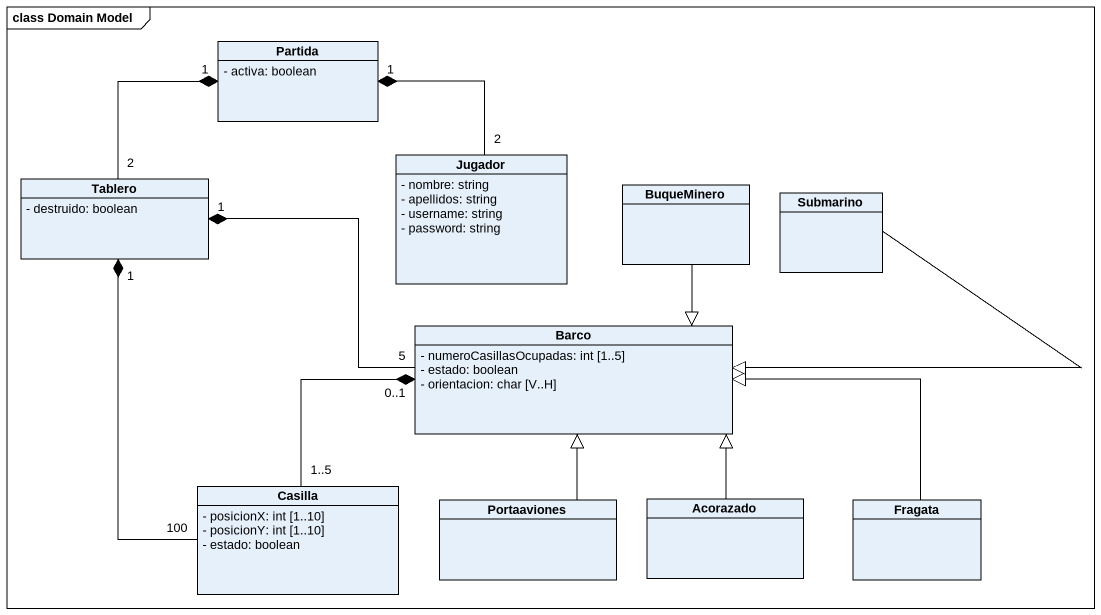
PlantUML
@startuml
mainframe class Domain Model
hide circle
hide empty members
skinparam classAttributeIconSize 0
class Partida {
  - activa: boolean
}
class Tablero {
  - destruido: boolean
}
class Jugador {
  - nombre: string
  - apellidos: string
  - username: string
  - password: string
}
class BuqueMinero
class Submarino
class Barco {
  - numeroCasillasOcupadas: int [1..5]
  - estado: boolean
  - orientacion: char [V..H]
}
class Casilla {
  - posicionX: int [1..10]
  - posicionY: int [1..10]
  - estado: boolean
}
class Portaaviones
class Acorazado
class Fragata
Tablero "2" -up-* "1" Partida
Jugador "2" -up-* "1" Partida
BuqueMinero --|> Barco
Submarino -left-|> Barco
Barco "5" -left-* "1" Tablero
Casilla "100" -up-* "1" Tablero
Casilla "1..5" -right-* "0..1" Barco
Portaaviones -up-|> Barco
Acorazado -up-|> Barco
Fragata -left-|> Barco
@enduml
